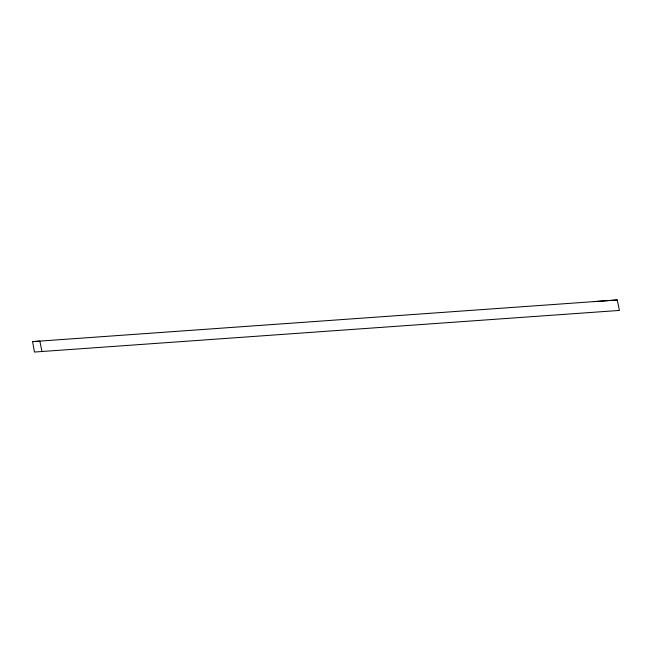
<?xml version="1.0" encoding="UTF-8"?>
<svg xmlns="http://www.w3.org/2000/svg" width="652" height="652" viewBox="0 0 652 652"><rect width="100%" height="100%" fill="white"/><g stroke="black" fill="none" stroke-linecap="round" stroke-linejoin="round"><path stroke-width="0.98" d="M32.6 341.615L617.257 299.961L619.4 310.433L34.466 352.039L32.6 341.615L39.829 341.102L41.964 351.51M593.752 301.632L617.257 299.961"/></g></svg>
